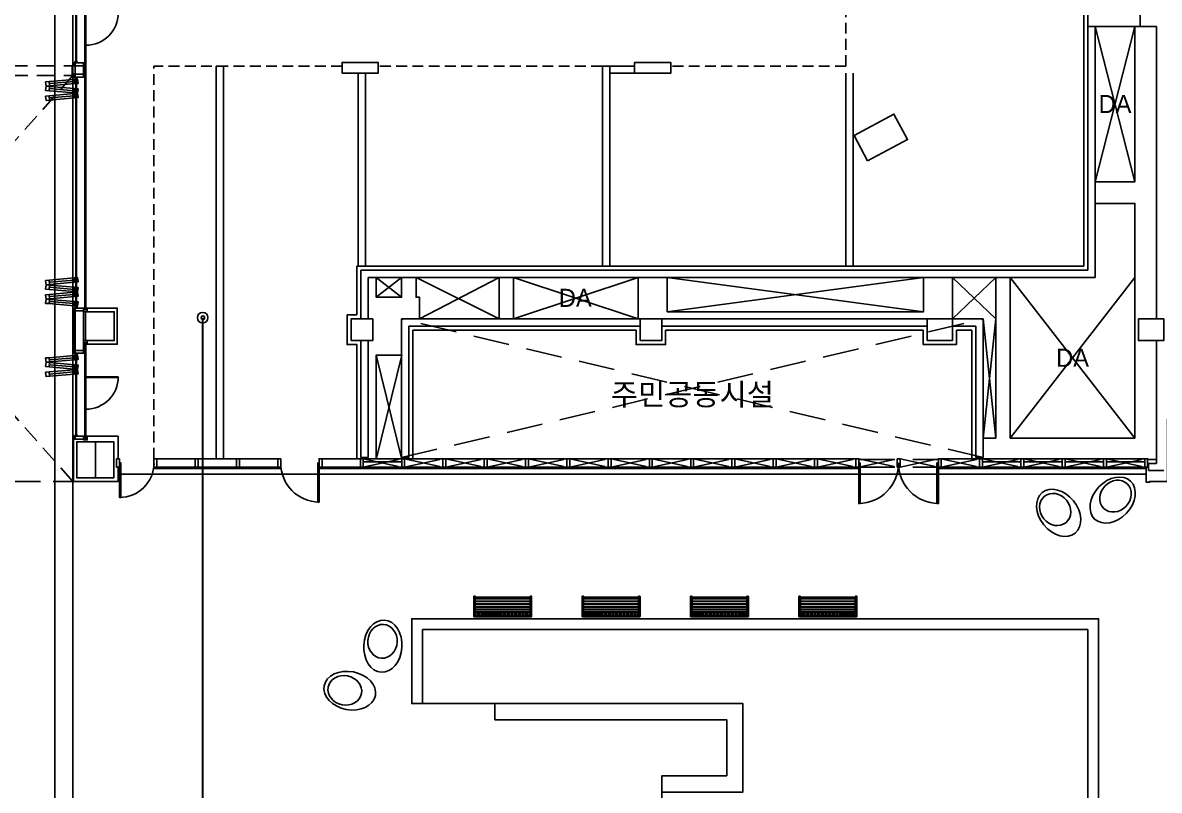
# Model space of a CAD drawing. Header units: millimetres. Extents: x -7616 to 421613, y 91067 to 341353.
# Drawn here: x 298608 to 330073, y 189819 to 211068 of the extents above; entities that cross this region are included whole.
import ezdxf
from ezdxf.enums import TextEntityAlignment as Align

# ---------------------------------------------------------------- set-up
doc = ezdxf.new("R2010")
doc.units = ezdxf.units.MM
doc.header["$LTSCALE"] = 500
doc.header["$MEASUREMENT"] = 0
doc.linetypes.add('H0', pattern=[0.3, 0.2, -0.1])
doc.linetypes.add('HOON1', pattern=[3, 2, -1])
doc.layers.add('e-plan', color=9, linetype='CONTINUOUS')
doc.layers.add('e-room-box', color=7, linetype='CONTINUOUS')
doc.styles.add('돋움', font='Dotum.ttf')

# ---------------------------------------------------------------- blocks, each defined once
blk = doc.blocks.new('A$C7F1D75F0')
at = {"layer": 'e-plan'}
for p, q in [((0, 1150), (899, 1150)), ((0, 1150), (0, 1130)), ((0, 1130), (899, 1130)), ((899, 1150), (899, 1130))]:
    blk.add_line(p, q, dxfattribs=at)
blk.add_arc((0, 1150), 900, 270.0001, 0, dxfattribs=at)
blk = doc.blocks.new('1F 기둥 140514')
at = {"layer": 'e-plan', "ltscale": 0.5}
for points in [[(354379, 72200), (355179, 72200), (355179, 73000), (354379, 73000)], [(361734, 72200), (362334, 72200), (362334, 72800), (361734, 72800)], [(369734, 72200), (370334, 72200), (370334, 72800), (369734, 72800)], [(377684, 72200), (378384, 72200), (378384, 72800), (377684, 72800)], [(383534, 72800), (384234, 72800), (384234, 72200), (383534, 72200)]]:
    blk.add_lwpolyline(points, close=True, dxfattribs=at)
at = {"layer": 'e-plan'}
blk.add_lwpolyline([(354664, 69400), (355164, 69400), (355164, 68400), (354664, 68400)], close=True, dxfattribs=at)
blk = doc.blocks.new('base(양산물금)$0$chb5004')
at = {"layer": 'e-plan'}
for p, q in [((38, 4), (0, -30)), ((0, 0), (0, -560)), ((2, 4), (40, -30)), ((5, 5), (35, 5)), ((35, 5), (1565, 5)), ((40, 0), (40, -560)), ((1600, 5), (1560, -30)), ((1560, 0), (1560, -25)), ((1562, 4), (1600, -30)), ((1565, 5), (1595, 5)), ((1600, 0), (1600, -560)), ((0, -30), (1595, -30)), ((0, -115), (1600, -115)), ((40, -80), (59, -80)), ((40, -130), (1560, -130)), ((40, -190), (1560, -190)), ((40, -205), (1560, -205)), ((40, -265), (1560, -265)), ((40, -280), (1560, -280)), ((59, -30), (59, -115)), ((111, -30), (111, -115)), ((111, -80), (161, -80)), ((161, -30), (161, -115)), ((214, -30), (214, -115)), ((214, -80), (264, -80)), ((264, -30), (264, -115)), ((316, -30), (316, -115)), ((316, -80), (366, -80)), ((366, -30), (366, -115)), ((418, -30), (418, -115)), ((418, -80), (468, -80)), ((468, -30), (468, -115)), ((520, -30), (520, -115)), ((520, -80), (570, -80)), ((570, -30), (570, -115)), ((622, -30), (622, -115)), ((622, -80), (672, -80)), ((672, -30), (672, -115)), ((724, -30), (724, -115)), ((724, -80), (774, -80)), ((774, -30), (774, -115)), ((826, -30), (826, -115)), ((826, -80), (876, -80)), ((876, -30), (876, -115)), ((929, -30), (929, -115)), ((929, -80), (979, -80)), ((979, -30), (979, -115)), ((1031, -30), (1031, -115)), ((1031, -80), (1081, -80)), ((1081, -30), (1081, -115)), ((1133, -30), (1133, -115)), ((1133, -80), (1183, -80)), ((1183, -30), (1183, -115)), ((1235, -30), (1235, -115)), ((1235, -80), (1285, -80)), ((1285, -30), (1285, -115)), ((1337, -30), (1337, -115)), ((1337, -80), (1387, -80)), ((1387, -30), (1387, -115)), ((1439, -30), (1439, -115)), ((1439, -80), (1489, -80)), ((1489, -30), (1489, -115)), ((1541, -30), (1541, -115)), ((1541, -80), (1560, -80)), ((1560, -25), (1560, -560)), ((5, -565), (35, -565)), ((40, -340), (1560, -340)), ((40, -355), (1560, -355)), ((40, -415), (1560, -415)), ((40, -430), (1560, -430)), ((40, -490), (1560, -490)), ((40, -505), (1560, -505)), ((40, -540), (1560, -540)), ((1565, -565), (1595, -565))]:
    blk.add_line(p, q, dxfattribs=at)
for centre, start, end in [((5, 0), 90, 180), ((35, 0), 0, 90), ((1565, 0), 90, 180), ((1595, 0), 0, 90), ((5, -25), 180, 270), ((35, -25), 270, 0), ((1565, -25), 180, 270), ((1595, -25), 270, 0), ((5, -560), 180, 270), ((35, -560), 270, 0), ((1565, -560), 180, 270), ((1595, -560), 270, 0)]:
    blk.add_arc(centre, 5, start, end, dxfattribs=at)
blk = doc.blocks.new('A$C633402C3')
at = {"layer": 'e-plan'}
for points in [[(226205, 188061), (226205, 57607), (226705, 57601), (226705, 188061)], [(226710, 76036), (255102, 76036), (255102, 80536), (255102, 103136), (236085, 103136), (236085, 100787), (245257, 100787), (245257, 98336), (243014, 98336), (243014, 96786), (252802, 96786)], [(236385, 100787), (236385, 102836), (254802, 102836), (254802, 76336), (238785, 76336)], [(243014, 98336), (243014, 98786), (244807, 98786), (244807, 100337), (238385, 100337), (238385, 100787)]]:
    blk.add_lwpolyline(points, dxfattribs=at)
for centre, major_axis in [((255491, 106420), (498, 525)), ((253996, 106066), (-455, 562)), ((235287, 102375), (44, 722)), ((234370, 101143), (-710, 138))]:
    blk.add_ellipse(centre, major_axis=major_axis, ratio=0.72962, dxfattribs=at)
at = {"layer": 'e-plan', "extrusion": (0, 0, -1)}
for centre, major_axis in [((255570, 106529), (323, 340)), ((253898, 106159), (-295, 365)), ((235278, 102509), (29, 468)), ((234235, 101151), (-461, 89))]:
    blk.add_ellipse(centre, major_axis=major_axis, ratio=0.866923, start_param=-3.141592653589793, end_param=3.141592653589793, dxfattribs=at)
at = {"layer": 'e-plan', "xscale": -1, "rotation": 180}
for p in [(237806, 103194), (240806, 103194), (243806, 103194), (246806, 103194)]:
    blk.add_blockref('base(양산물금)$0$chb5004', p, dxfattribs=at)
blk = doc.blocks.new('1~2F TC-140305')
at = {"layer": 'e-plan', "ltscale": 0.5}
blk.add_lwpolyline([(-86840, -45900), (-86840, -47350), (-85390, -47350), (-85390, -45900)], close=True, dxfattribs=at)
at = {"layer": 'e-plan', "ltscale": 0.5, "elevation": 0}
blk.add_lwpolyline([(-92938, -51074), (-91834, -50487), (-92210, -49781), (-93313, -50368)], close=True, dxfattribs=at)
blk = doc.blocks.new('1F 코어')
at = {"layer": 'e-plan'}
blk.add_blockref('1~2F TC-140305', (0, 0), dxfattribs=at)
blk = doc.blocks.new('A$C6B9375F1')
at = {"layer": 'e-plan'}
blk.add_lwpolyline([(-30, 195), (-30, 155), (10, 155), (10, -80), (-70, -80), (-70, 155), (-30, 155)], dxfattribs=at)
blk = doc.blocks.new('A$C4EB37CB7')
at = {"layer": 'e-plan'}
for p, q in [((174, 730), (-5, 64)), ((231, 715), (53, 48)), ((289, 699), (111, 33))]:
    blk.add_line(p, q, dxfattribs=at)
for points in [[(199, 827), (315, 796), (289, 699), (174, 730), (199, 827)], [(-31, -33), (85, -64), (111, 33), (-5, 64), (-31, -33)]]:
    blk.add_lwpolyline(points, dxfattribs=at)
blk.add_circle((40, 0), 5, dxfattribs=at)

msp = doc.modelspace()

# ---------------------------------------------------------------- linework, layer by layer
at = {"layer": 'e-plan'}
for p, q in [((327987, 219729), (327987, 204328)), ((300077, 212778), (300077, 209998)), ((300092, 212778), (300092, 209998)), ((328097, 210968), (328097, 204218)), ((328297, 210968), (328297, 204018)), ((328297, 206668), (329397, 210968)), ((329397, 206668), (328297, 210968)), ((329547, 210968), (329997, 210968)), ((329997, 210968), (329997, 202868)), ((303967, 209868), (303967, 198998)), ((303967, 209868), (304167, 209868)), ((304167, 209868), (304167, 198998)), ((307897, 209668), (307897, 204328)), ((308097, 209668), (308097, 204328)), ((314662, 209868), (314662, 204328)), ((315547, 209868), (314662, 209868)), ((314862, 209868), (314862, 204328)), ((315547, 209668), (314862, 209668)), ((321397, 209668), (321397, 204328)), ((321597, 209668), (321597, 204328)), ((300077, 209523), (300077, 203208)), ((300092, 209523), (300092, 203208)), ((328097, 204218), (307967, 204218)), ((307967, 204218), (307967, 202868)), ((308167, 204018), (308167, 202868)), ((328297, 204018), (308167, 204018)), ((308397, 203468), (309097, 204018)), ((309097, 203468), (308397, 204018)), ((309497, 204018), (311797, 202868)), ((311797, 204018), (309597, 202868)), ((315647, 204018), (312197, 202868)), ((312197, 204018), (315647, 202868)), ((323547, 203068), (316449, 204018)), ((316449, 203068), (323547, 204018)), ((324347, 202868), (325547, 204018)), ((325547, 202868), (324347, 204018)), ((329397, 199568), (325947, 204018)), ((325947, 199568), (329397, 204018)), ((300017, 203128), (300017, 201958)), ((300057, 203128), (300057, 201958)), ((300292, 201998), (300292, 203088)), ((315697, 202868), (309097, 202868)), ((309097, 202868), (309097, 199028)), ((315697, 202668), (309297, 202668)), ((309297, 202668), (309297, 199028)), ((323647, 202868), (316297, 202868)), ((323647, 202668), (316297, 202668)), ((324347, 202868), (325197, 202868)), ((324347, 202668), (324997, 202668)), ((324997, 202668), (324997, 199028)), ((325197, 202868), (325197, 199028)), ((325547, 202868), (325197, 199568)), ((325547, 199568), (325197, 202868)), ((315587, 202558), (309407, 202558)), ((309407, 202558), (309407, 198998)), ((323537, 202558), (316407, 202558)), ((324457, 202558), (324887, 202558)), ((324887, 202558), (324887, 198998)), ((307967, 202268), (307967, 199028)), ((308167, 202268), (308167, 199028)), ((329997, 202268), (329997, 198868)), ((300077, 201878), (300077, 199658)), ((300092, 201878), (300092, 199658)), ((308397, 201868), (309100, 198978)), ((309100, 201868), (308397, 198978)), ((302322, 198998), (305671, 198998)), ((306894, 198998), (321671, 198998)), ((308167, 199028), (307967, 199028)), ((309297, 199028), (309097, 199028)), ((324037, 198998), (329671, 198998)), ((324997, 199028), (325197, 199028)), ((329751, 198978), (329997, 198978)), ((329997, 198868), (329771, 198868)), ((329771, 198668), (329771, 198868)), ((329711, 198568), (301247, 198568)), ((302282, 198763), (305711, 198763)), ((302282, 198723), (305711, 198723)), ((306854, 198763), (321711, 198763)), ((306854, 198723), (321711, 198723)), ((323997, 198763), (329711, 198763)), ((323997, 198723), (329711, 198723)), ((330197, 198668), (329771, 198668))]:
    msp.add_line(p, q, dxfattribs=at)
at = {"layer": 'e-plan', "linetype": 'HOON1', "ltscale": 0.3}
for p, q in [((321397, 209868), (321397, 216468)), ((302242, 198998), (302242, 209868)), ((307447, 209868), (302242, 209868)), ((315547, 209868), (308447, 209868)), ((321397, 209868), (316547, 209868))]:
    msp.add_line(p, q, dxfattribs=at)
at = {"layer": 'e-plan', "linetype": 'HOON1', "ltscale": 0.5}
for p, q in [((289992, 209878), (300002, 209878)), ((299997, 198368), (289997, 209603)), ((289997, 209603), (299962, 209603))]:
    msp.add_line(p, q, dxfattribs=at)
at = {"layer": 'e-plan', "ltscale": 0.5}
for p, q in [((327987, 204328), (307857, 204328)), ((307857, 202978), (307857, 204328)), ((303589, 186891), (303589, 202902)), ((307857, 202158), (307857, 198998))]:
    msp.add_line(p, q, dxfattribs=at)
at = {"layer": 'e-plan', "linetype": 'HOON1'}
for p, q in [((309097, 199028), (325197, 202868)), ((325197, 199028), (309097, 202868)), ((308037, 198763), (309100, 198998)), ((308037, 198998), (309100, 198763)), ((309180, 198763), (310242, 198998)), ((309180, 198998), (310242, 198763)), ((310322, 198763), (311385, 198998)), ((310322, 198998), (311385, 198763)), ((311465, 198763), (312528, 198998)), ((311465, 198998), (312528, 198763)), ((312608, 198763), (313671, 198998)), ((312608, 198998), (313671, 198763)), ((313751, 198998), (314814, 198763)), ((313751, 198763), (314814, 198998)), ((314894, 198998), (315957, 198763)), ((314894, 198763), (315957, 198998)), ((316037, 198763), (317100, 198998)), ((316037, 198998), (317100, 198763)), ((317181, 198763), (318243, 198998)), ((317181, 198998), (318243, 198763)), ((318324, 198763), (319386, 198998)), ((318324, 198998), (319386, 198763)), ((319467, 198998), (320529, 198763)), ((319467, 198763), (320529, 198998)), ((320610, 198763), (321672, 198998)), ((320610, 198998), (321672, 198763)), ((321753, 198763), (322815, 198998)), ((321753, 198998), (322815, 198763)), ((321753, 198978), (323957, 198978)), ((322896, 198763), (323958, 198998)), ((322896, 198998), (323958, 198763)), ((324039, 198763), (325101, 198998)), ((324039, 198998), (325101, 198763)), ((325182, 198763), (326244, 198998)), ((325182, 198998), (326244, 198763)), ((326325, 198763), (327387, 198998)), ((326325, 198998), (327387, 198763)), ((327468, 198763), (328531, 198998)), ((327468, 198998), (328531, 198763)), ((328611, 198763), (329674, 198998)), ((328611, 198998), (329674, 198763)), ((321751, 198763), (323957, 198764))]:
    msp.add_line(p, q, dxfattribs=at)
at = {"layer": 'e-plan'}
for points in [[(300330, 203118), (300330, 212868)], [(300354, 203118), (300354, 212868)], [(328297, 206668), (329397, 206668), (329397, 210968)], [(328297, 206068), (329397, 206068), (329397, 199568), (325947, 199568), (325947, 204018)], [(309097, 204018), (309097, 203468), (308397, 203468), (308397, 204018)], [(309497, 204018), (309497, 203468), (309597, 203468), (309597, 202868)], [(311797, 202868), (311797, 204018)], [(312197, 202868), (312197, 204018)], [(315647, 202868), (315647, 204018)], [(316449, 204018), (316449, 203068), (323547, 203068), (323547, 204018)], [(324347, 204018), (324347, 202868)], [(325547, 204018), (325547, 199568), (325197, 199568)], [(300392, 202168), (301227, 202168), (301227, 203168), (300392, 203168)], [(315587, 202558), (315587, 202158), (316407, 202158), (316407, 202558)], [(323537, 202558), (323537, 202158), (324457, 202158), (324457, 202558)], [(300330, 199568), (300330, 202218)], [(300354, 199568), (300354, 202218)], [(308397, 198978), (308397, 201868), (309097, 201868)], [(330297, 200103), (330297, 198368), (329811, 198368), (329811, 198348), (329711, 198348), (329711, 198723)], [(308037, 199028), (308037, 198998), (307857, 198998)], [(309100, 199028), (309100, 198998), (309407, 198998)], [(324887, 198998), (325180, 198998), (325180, 199028)]]:
    msp.add_lwpolyline(points, dxfattribs=at)
for points in [[(300057, 209958), (300017, 209958), (300017, 209918), (300057, 209918)], [(300057, 209918), (300017, 209918), (300017, 209878), (300057, 209878)], [(300112, 209998), (300112, 209958), (300057, 209958), (300057, 209998)], [(300057, 209878), (300292, 209878), (300292, 209643), (300057, 209643)], [(307447, 209668), (308447, 209668), (308447, 209968), (307447, 209968)], [(315547, 209668), (316547, 209668), (316547, 209968), (315547, 209968)], [(299977, 209643), (300017, 209643), (300017, 209603), (299977, 209603)], [(300057, 209563), (300017, 209563), (300017, 209603), (300057, 209603)], [(300112, 209563), (300112, 209523), (300057, 209523), (300057, 209563)], [(300057, 203168), (300017, 203168), (300017, 203128), (300057, 203128)], [(300112, 203208), (300112, 203168), (300057, 203168), (300057, 203208)], [(300327, 203068), (300327, 203068), (300357, 203068), (300357, 203068), (300392, 203068), (300392, 203168), (300357, 203168), (300357, 203118), (300327, 203118), (300327, 203168), (300292, 203168), (300292, 203068)], [(300327, 202268), (300327, 202268), (300357, 202268), (300357, 202268), (300392, 202268), (300392, 202168), (300357, 202168), (300357, 202218), (300327, 202218), (300327, 202168), (300292, 202168), (300292, 202268)], [(300017, 201958), (300057, 201958), (300057, 201918), (300017, 201918)], [(300112, 201918), (300112, 201878), (300057, 201878), (300057, 201918)], [(300017, 199578), (300057, 199578), (300057, 199618), (300017, 199618)], [(300112, 199618), (300112, 199658), (300057, 199658), (300057, 199618)], [(300327, 199518), (300327, 199518), (300357, 199518), (300357, 199518), (300392, 199518), (300392, 199618), (300357, 199618), (300357, 199568), (300327, 199568), (300327, 199618), (300292, 199618), (300292, 199518)], [(301287, 198881), (301327, 198881), (301327, 197925), (301287, 197925)], [(306814, 198878), (306774, 198878), (306774, 197795), (306814, 197795)], [(308037, 198913), (309100, 198913), (309100, 198998), (308037, 198998)], [(321751, 198881), (321791, 198881), (321791, 197758), (321751, 197758)], [(323957, 198881), (323917, 198881), (323917, 197758), (323957, 197758)], [(325180, 198913), (326242, 198913), (326242, 198998), (325180, 198998)], [(326322, 198913), (327385, 198913), (327385, 198998), (326322, 198998)], [(327465, 198913), (328528, 198913), (328528, 198998), (327465, 198998)], [(328608, 198913), (329671, 198913), (329671, 198998), (328608, 198998)], [(301287, 198763), (301247, 198763), (301247, 198723), (301287, 198723)], [(302282, 198763), (302242, 198763), (302242, 198723), (302282, 198723)], [(305751, 198763), (305711, 198763), (305711, 198723), (305751, 198723)], [(306814, 198763), (306854, 198763), (306854, 198723), (306814, 198723)], [(321751, 198763), (321711, 198763), (321711, 198723), (321751, 198723)], [(323997, 198723), (323957, 198723), (323957, 198763), (323997, 198763)]]:
    msp.add_lwpolyline(points, close=True, dxfattribs=at)
at = {"layer": 'e-plan', "linetype": 'HOON1', "ltscale": 0.5}
msp.add_lwpolyline([(299997, 209603), (289997, 198368)], dxfattribs=at)
at = {"layer": 'e-plan', "ltscale": 0.5}
for points in [[(307857, 202978), (307587, 202978), (307587, 202158), (307857, 202158)], [(300017, 199578), (300017, 198368), (301247, 198368), (301247, 198753)], [(301247, 198998), (301247, 199618), (300372, 199618)], [(300627, 198468), (300102, 198468), (300102, 199468), (300627, 199468)]]:
    msp.add_lwpolyline(points, dxfattribs=at)
at = {"layer": 'e-plan', "linetype": 'HOON1', "ltscale": 0.7}
msp.add_lwpolyline([(289997, 201953), (289997, 198368), (299997, 198368)], dxfattribs=at)
at = {"layer": 'e-plan', "linetype": 'HOON1'}
msp.add_lwpolyline([(322896, 198763), (322815, 198763), (322815, 198998), (322896, 198998)], close=True, dxfattribs=at)
at = {"layer": 'e-plan', "ltscale": 0.5}
msp.add_circle((303589, 202902), 145, dxfattribs=at)
at = {"layer": 'e-plan'}
for centre, radius, start, end in [((301287, 198881), 956, 270, 359.2506), ((306831, 198875), 1080, 179.8459, 269.0861), ((321734, 198878), 1120, 270.881, 0.1487), ((323974, 198878), 1120, 179.8513, 269.119)]:
    msp.add_arc(centre, radius, start, end, dxfattribs=at)
at = {"layer": 'e-room-box'}
msp.add_line((303597, 188769), (303597, 202900), dxfattribs=at)
msp.add_circle((303597, 202900), 50.3, dxfattribs=at)

# ---------------------------------------------------------------- block references
at = {"layer": 'e-plan', "linetype": 'H0'}
msp.add_blockref('A$C633402C3', (73291, 91433), dxfattribs=at)
at = {"layer": 'e-plan'}
for name, p in [('1F 코어', (414937, 258318)), ('1F 기둥 140514', (-54037, 130068))]:
    msp.add_blockref(name, p, dxfattribs=at)
for name, p, rotation in [('A$C7F1D75F0', (300354, 210193), 359.9999368207502), ('A$C6B9375F1', (299987, 209798), 180), ('A$C6B9375F1', (300212, 209948), 90), ('A$C6B9375F1', (300212, 209633), 90), ('A$C4EB37CB7', (300091, 209140), 99.99999999999984), ('A$C4EB37CB7', (300091, 203641), 99.99999999999984), ('A$C4EB37CB7', (300091, 203247), 99.99999999999984), ('A$C4EB37CB7', (300091, 201495), 99.99999999999984), ('A$C7F1D75F0', (300354, 200118), 359.9999368207502), ('A$C6B9375F1', (317110, 198918), 180), ('A$C6B9375F1', (318253, 198918), 180), ('A$C6B9375F1', (319396, 198918), 180), ('A$C6B9375F1', (320539, 198918), 180), ('A$C6B9375F1', (321681, 198918), 180), ('A$C6B9375F1', (323967, 198918), 180)]:
    msp.add_blockref(name, p, dxfattribs=dict(at, rotation=rotation))
at = {"layer": 'e-plan', "xscale": -1}
for name, p, rotation in [('A$C4EB37CB7', (300091, 209485), 80.00000000000004), ('A$C4EB37CB7', (300091, 209090), 80.00000000000004), ('A$C4EB37CB7', (300091, 203986), 80.00000000000004), ('A$C4EB37CB7', (300091, 203591), 80.00000000000004), ('A$C6B9375F1', (300212, 203098), 90), ('A$C4EB37CB7', (300091, 201839), 80.00000000000004), ('A$C6B9375F1', (300212, 201928), 90), ('A$C4EB37CB7', (300091, 201445), 80.00000000000004), ('A$C6B9375F1', (300212, 199548), 90), ('A$C6B9375F1', (301277, 198918), 180), ('A$C6B9375F1', (302312, 198918), 180), ('A$C6B9375F1', (303455, 198918), 180), ('A$C6B9375F1', (304598, 198918), 180), ('A$C6B9375F1', (305741, 198918), 180), ('A$C6B9375F1', (306884, 198918), 180), ('A$C6B9375F1', (308027, 198918), 180), ('A$C6B9375F1', (309170, 198918), 180), ('A$C6B9375F1', (310312, 198918), 180), ('A$C6B9375F1', (311455, 198918), 180), ('A$C6B9375F1', (312598, 198918), 180), ('A$C6B9375F1', (313741, 198918), 180), ('A$C6B9375F1', (314884, 198918), 180), ('A$C6B9375F1', (316027, 198918), 180), ('A$C6B9375F1', (325170, 198918), 180), ('A$C6B9375F1', (326312, 198918), 180), ('A$C6B9375F1', (327455, 198918), 180), ('A$C6B9375F1', (328598, 198918), 180), ('A$C6B9375F1', (329741, 198918), 180)]:
    msp.add_blockref(name, p, dxfattribs=dict(at, rotation=rotation))

# ---------------------------------------------------------------- texts
at = {"layer": 'e-plan', "lineweight": 0, "style": '돋움'}
for p in [(328847, 208818), (313905, 203453), (327672, 201793)]:
    msp.add_text('DA', height=500, rotation=0.1874, dxfattribs=at).set_placement(p, align=Align.MIDDLE)
at = {"layer": 'e-plan', "style": '돋움'}
msp.add_text('주민공동시설', height=600, dxfattribs=at).set_placement((317147, 200778), align=Align.MIDDLE_CENTER)

doc.saveas('drawing.dxf')
